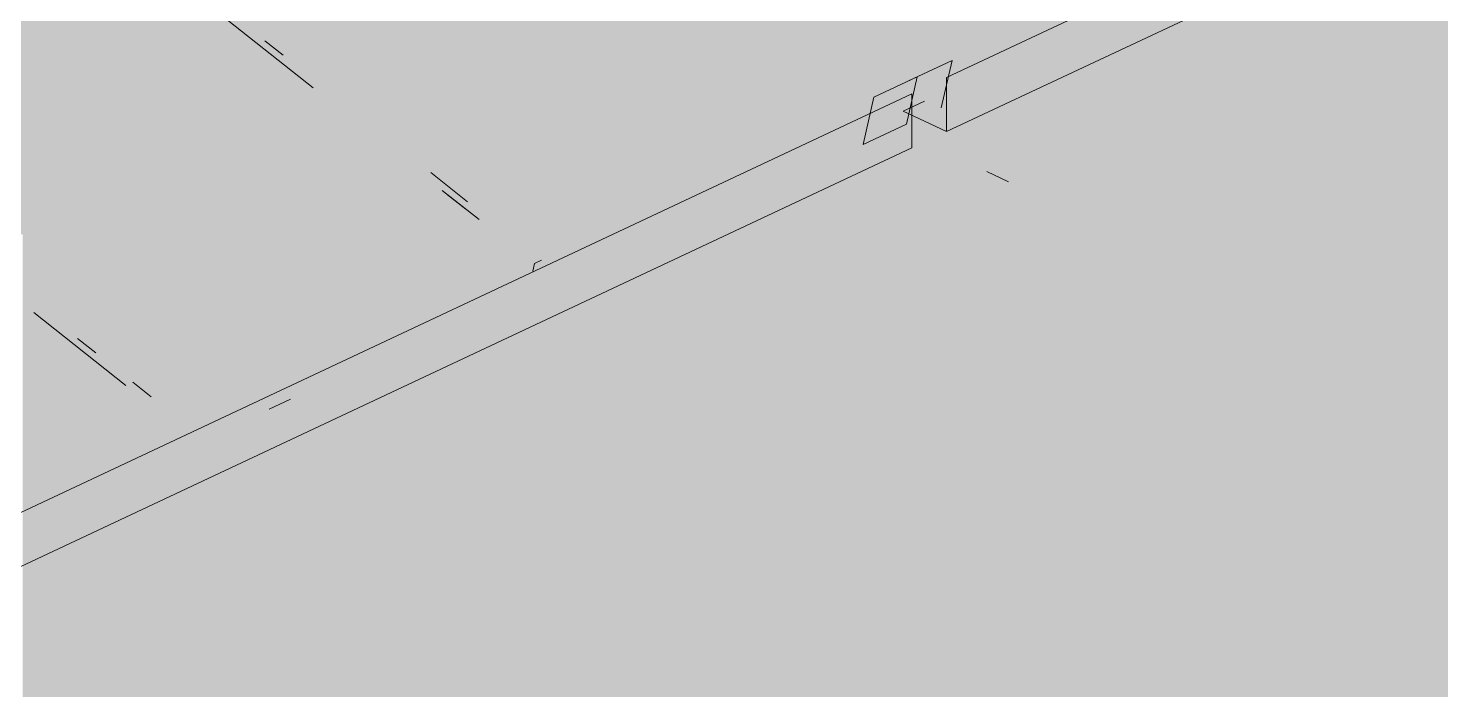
# Paper-space layout '03 3D Building and Roof' of a CAD drawing. Header units: millimetres. Extents: x 5 to 415, y 5 to 292.
# Drawn here: x 269.108 to 271.651, y 86.037 to 87.227 of the extents above; entities that cross this region are included whole.
import ezdxf

# ---------------------------------------------------------------- set-up
doc = ezdxf.new("R2010")
doc.units = ezdxf.units.MM
doc.layers.add('EXISTING', color=7, linetype='Continuous')
doc.layers.add('IMAGES', color=7, linetype='Continuous')

# ---------------------------------------------------------------- blocks, each defined once
blk = doc.blocks.new('SHEET_03')
at = {"layer": 'EXISTING', "color": 250, "lineweight": 9}
for p, q in [((270.7611, 87.1382), (274.5753, 88.9289)), ((270.7611, 87.0407), (271.7628, 87.511)), ((269.4549, 87.2511), (269.6209, 87.1194)), ((269.567, 87.178), (269.5338, 87.2043)), ((270.7709, 87.1687), (270.6928, 87.132)), ((270.7513, 87.0835), (270.7709, 87.1687)), ((270.7084, 87.1393), (270.6304, 87.1027)), ((270.6888, 87.0542), (270.7084, 87.1393)), ((270.7611, 87.0407), (270.7611, 87.1382)), ((266.8844, 85.3182), (270.6986, 87.1089)), ((270.6986, 87.1089), (270.6986, 87.0114)), ((270.6304, 87.1027), (270.6108, 87.0176)), ((270.683, 87.0774), (270.7215, 87.0954)), ((270.683, 87.0774), (270.7611, 87.0407)), ((270.6108, 87.0176), (270.6888, 87.0542)), ((266.8844, 85.2207), (270.6986, 87.0114)), ((269.8989, 86.9146), (269.8325, 86.9673)), ((270.8335, 86.9687), (270.8728, 86.9503)), ((269.8532, 86.9351), (269.9196, 86.8824)), ((269.8958, 86.901), (269.8626, 86.9273)), ((270.0192, 86.8034), (270.0161, 86.7898)), ((270.0317, 86.8092), (270.0192, 86.8034)), ((269.1179, 86.7156), (269.2839, 86.5839)), ((269.23, 86.6425), (269.1968, 86.6688)), ((269.3296, 86.5635), (269.2964, 86.5898)), ((269.5418, 86.5416), (269.5803, 86.5597))]:
    blk.add_line(p, q, dxfattribs=at)
at = {"layer": 'IMAGES', "color": 7}
for points in [[(271.6036, 87.1453), (271.7, 87.1453), (271.6036, 87.4345), (271.7, 87.4345)], [(268.8091, 87.1453), (269.2909, 87.1453), (268.8091, 87.2417), (269.2909, 87.2417)], [(269.2909, 87.1453), (269.3873, 87.1453), (269.2909, 87.2417), (269.3873, 87.2417)], [(269.3873, 87.1453), (269.4836, 87.1453), (269.3873, 87.2417), (269.4836, 87.2417)], [(269.4836, 87.1453), (269.6764, 87.1453), (269.4836, 87.2417), (269.6764, 87.2417)], [(269.6764, 87.1453), (269.7727, 87.1453), (269.6764, 87.2417), (269.7727, 87.2417)], [(269.7727, 87.1453), (270.2545, 87.1453), (269.7727, 87.2417), (270.2545, 87.2417)], [(270.2545, 87.1453), (270.3509, 87.1453), (270.2545, 87.2417), (270.3509, 87.2417)], [(270.3509, 87.1453), (270.4473, 87.1453), (270.3509, 87.2417), (270.4473, 87.2417)], [(270.4473, 87.1453), (270.9291, 87.1453), (270.4473, 87.2417), (270.9291, 87.2417)], [(270.9291, 87.1453), (271.0255, 87.1453), (270.9291, 87.2417), (271.0255, 87.2417)], [(271.0255, 87.1453), (271.6036, 87.1453), (271.0255, 87.2417), (271.6036, 87.2417)], [(268.9055, 87.0489), (269.3873, 87.0489), (268.9055, 87.1453), (269.3873, 87.1453)], [(269.3873, 87.0489), (269.4836, 87.0489), (269.3873, 87.1453), (269.4836, 87.1453)], [(269.4836, 87.0489), (269.58, 87.0489), (269.4836, 87.1453), (269.58, 87.1453)], [(269.58, 87.0489), (269.7727, 87.0489), (269.58, 87.1453), (269.7727, 87.1453)], [(269.7727, 87.0489), (269.8691, 87.0489), (269.7727, 87.1453), (269.8691, 87.1453)], [(269.8691, 87.0489), (269.9655, 87.0489), (269.8691, 87.1453), (269.9655, 87.1453)], [(269.9655, 87.0489), (270.1582, 87.0489), (269.9655, 87.1453), (270.1582, 87.1453)], [(270.1582, 87.0489), (270.4473, 87.0489), (270.1582, 87.1453), (270.4473, 87.1453)], [(270.4473, 87.0489), (270.5436, 87.0489), (270.4473, 87.1453), (270.5436, 87.1453)], [(270.5436, 87.0489), (270.64, 87.0489), (270.5436, 87.1453), (270.64, 87.1453)], [(270.64, 87.0489), (270.7364, 87.0489), (270.64, 87.1453), (270.7364, 87.1453)], [(270.7364, 87.0489), (270.8327, 87.0489), (270.7364, 87.1453), (270.8327, 87.1453)], [(270.8327, 87.0489), (271.6036, 87.0489), (270.8327, 87.1453), (271.6036, 87.1453)], [(271.6036, 87.0489), (271.7, 87.0489), (271.6036, 87.1453), (271.7, 87.1453)], [(269.0018, 86.9525), (269.58, 86.9525), (269.0018, 87.0489), (269.58, 87.0489)], [(269.58, 86.9525), (269.6764, 86.9525), (269.58, 87.0489), (269.6764, 87.0489)], [(269.6764, 86.9525), (269.8691, 86.9525), (269.6764, 87.0489), (269.8691, 87.0489)], [(269.8691, 86.9525), (269.9655, 86.9525), (269.8691, 87.0489), (269.9655, 87.0489)], [(269.9655, 86.9525), (270.0618, 86.9525), (269.9655, 87.0489), (270.0618, 87.0489)], [(270.0618, 86.9525), (270.1582, 86.9525), (270.0618, 87.0489), (270.1582, 87.0489)], [(270.1582, 86.9525), (270.2545, 86.9525), (270.1582, 87.0489), (270.2545, 87.0489)], [(270.2545, 86.9525), (270.5436, 86.9525), (270.2545, 87.0489), (270.5436, 87.0489)], [(270.5436, 86.9525), (273.2418, 86.9525), (270.5436, 87.0489), (273.2418, 87.0489)], [(269.0018, 86.8561), (269.6764, 86.8561), (269.0018, 86.9525), (269.6764, 86.9525)], [(269.6764, 86.8561), (269.7727, 86.8561), (269.6764, 86.9525), (269.7727, 86.9525)], [(269.7727, 86.8561), (269.8691, 86.8561), (269.7727, 86.9525), (269.8691, 86.9525)], [(269.8691, 86.8561), (269.9655, 86.8561), (269.8691, 86.9525), (269.9655, 86.9525)], [(269.9655, 86.8561), (270.0618, 86.8561), (269.9655, 86.9525), (270.0618, 86.9525)], [(270.0618, 86.8561), (270.1582, 86.8561), (270.0618, 86.9525), (270.1582, 86.9525)], [(270.1582, 86.8561), (270.2545, 86.8561), (270.1582, 86.9525), (270.2545, 86.9525)], [(270.2545, 86.8561), (270.4473, 86.8561), (270.2545, 86.9525), (270.4473, 86.9525)], [(270.4473, 86.8561), (273.2418, 86.8561), (270.4473, 86.9525), (273.2418, 86.9525)], [(269.0982, 86.7597), (269.4836, 86.7597), (269.0982, 86.8561), (269.4836, 86.8561)], [(269.4836, 86.7597), (269.58, 86.7597), (269.4836, 86.8561), (269.58, 86.8561)], [(269.58, 86.7597), (269.8691, 86.7597), (269.58, 86.8561), (269.8691, 86.8561)], [(269.8691, 86.7597), (270.1582, 86.7597), (269.8691, 86.8561), (270.1582, 86.8561)], [(270.1582, 86.7597), (270.2545, 86.7597), (270.1582, 86.8561), (270.2545, 86.8561)], [(270.2545, 86.7597), (270.3509, 86.7597), (270.2545, 86.8561), (270.3509, 86.8561)], [(270.3509, 86.7597), (270.4473, 86.7597), (270.3509, 86.8561), (270.4473, 86.8561)], [(270.4473, 86.7597), (270.5436, 86.7597), (270.4473, 86.8561), (270.5436, 86.8561)], [(270.5436, 86.7597), (270.64, 86.7597), (270.5436, 86.8561), (270.64, 86.8561)], [(270.64, 86.7597), (273.0491, 86.7597), (270.64, 86.8561), (273.0491, 86.8561)], [(269.0982, 86.6633), (269.1945, 86.6633), (269.0982, 86.7597), (269.1945, 86.7597)], [(269.1945, 86.6633), (269.2909, 86.6633), (269.1945, 86.7597), (269.2909, 86.7597)], [(269.2909, 86.6633), (269.3873, 86.6633), (269.2909, 86.7597), (269.3873, 86.7597)], [(269.3873, 86.6633), (269.4836, 86.6633), (269.3873, 86.7597), (269.4836, 86.7597)], [(269.4836, 86.6633), (269.58, 86.6633), (269.4836, 86.7597), (269.58, 86.7597)], [(269.58, 86.6633), (269.6764, 86.6633), (269.58, 86.7597), (269.6764, 86.7597)], [(269.6764, 86.6633), (269.7727, 86.6633), (269.6764, 86.7597), (269.7727, 86.7597)], [(269.7727, 86.6633), (269.8691, 86.6633), (269.7727, 86.7597), (269.8691, 86.7597)], [(269.8691, 86.5669), (269.9655, 86.5669), (269.8691, 86.7597), (269.9655, 86.7597)], [(269.9655, 86.6633), (270.0618, 86.6633), (269.9655, 86.7597), (270.0618, 86.7597)], [(270.0618, 86.6633), (270.1582, 86.6633), (270.0618, 86.7597), (270.1582, 86.7597)], [(270.1582, 86.6633), (270.2545, 86.6633), (270.1582, 86.7597), (270.2545, 86.7597)], [(270.2545, 86.6633), (270.3509, 86.6633), (270.2545, 86.7597), (270.3509, 86.7597)], [(270.3509, 86.6633), (270.4473, 86.6633), (270.3509, 86.7597), (270.4473, 86.7597)], [(270.4473, 86.6633), (270.5436, 86.6633), (270.4473, 86.7597), (270.5436, 86.7597)], [(270.5436, 86.6633), (270.64, 86.6633), (270.5436, 86.7597), (270.64, 86.7597)], [(270.64, 86.6633), (270.7364, 86.6633), (270.64, 86.7597), (270.7364, 86.7597)], [(270.7364, 86.6633), (272.8564, 86.6633), (270.7364, 86.7597), (272.8564, 86.7597)], [(269.0982, 86.5669), (269.1945, 86.5669), (269.0982, 86.6633), (269.1945, 86.6633)], [(269.1945, 86.5669), (269.2909, 86.5669), (269.1945, 86.6633), (269.2909, 86.6633)], [(269.2909, 86.5669), (269.3873, 86.5669), (269.2909, 86.6633), (269.3873, 86.6633)], [(269.3873, 86.5669), (269.4836, 86.5669), (269.3873, 86.6633), (269.4836, 86.6633)], [(269.4836, 86.5669), (269.58, 86.5669), (269.4836, 86.6633), (269.58, 86.6633)], [(269.58, 86.5669), (269.6764, 86.5669), (269.58, 86.6633), (269.6764, 86.6633)], [(269.6764, 86.5669), (269.7727, 86.5669), (269.6764, 86.6633), (269.7727, 86.6633)], [(269.7727, 86.5669), (269.8691, 86.5669), (269.7727, 86.6633), (269.8691, 86.6633)], [(269.9655, 86.5669), (270.0618, 86.5669), (269.9655, 86.6633), (270.0618, 86.6633)], [(270.0618, 86.5669), (270.2545, 86.5669), (270.0618, 86.6633), (270.2545, 86.6633)], [(270.2545, 86.5669), (270.3509, 86.5669), (270.2545, 86.6633), (270.3509, 86.6633)], [(270.3509, 86.5669), (270.4473, 86.5669), (270.3509, 86.6633), (270.4473, 86.6633)], [(270.4473, 86.5669), (270.5436, 86.5669), (270.4473, 86.6633), (270.5436, 86.6633)], [(270.5436, 86.5669), (270.7364, 86.5669), (270.5436, 86.6633), (270.7364, 86.6633)], [(270.7364, 86.5669), (270.8327, 86.5669), (270.7364, 86.6633), (270.8327, 86.6633)], [(270.8327, 86.5669), (270.9291, 86.5669), (270.8327, 86.6633), (270.9291, 86.6633)], [(270.9291, 86.5669), (271.0255, 86.5669), (270.9291, 86.6633), (271.0255, 86.6633)], [(271.0255, 86.5669), (272.6636, 86.5669), (271.0255, 86.6633), (272.6636, 86.6633)], [(269.0982, 86.4705), (269.1945, 86.4705), (269.0982, 86.5669), (269.1945, 86.5669)], [(269.1945, 86.4705), (269.2909, 86.4705), (269.1945, 86.5669), (269.2909, 86.5669)], [(269.2909, 86.4705), (269.3873, 86.4705), (269.2909, 86.5669), (269.3873, 86.5669)], [(269.3873, 86.4705), (269.4836, 86.4705), (269.3873, 86.5669), (269.4836, 86.5669)], [(269.4836, 86.4705), (269.58, 86.4705), (269.4836, 86.5669), (269.58, 86.5669)], [(269.58, 86.4705), (269.7727, 86.4705), (269.58, 86.5669), (269.7727, 86.5669)], [(269.7727, 86.4705), (269.8691, 86.4705), (269.7727, 86.5669), (269.8691, 86.5669)], [(269.8691, 86.4705), (269.9655, 86.4705), (269.8691, 86.5669), (269.9655, 86.5669)], [(269.9655, 86.4705), (270.0618, 86.4705), (269.9655, 86.5669), (270.0618, 86.5669)], [(270.0618, 86.4705), (270.2545, 86.4705), (270.0618, 86.5669), (270.2545, 86.5669)], [(270.2545, 86.4705), (270.7364, 86.4705), (270.2545, 86.5669), (270.7364, 86.5669)], [(270.7364, 86.4705), (270.9291, 86.4705), (270.7364, 86.5669), (270.9291, 86.5669)], [(270.9291, 86.4705), (271.0255, 86.4705), (270.9291, 86.5669), (271.0255, 86.5669)], [(271.0255, 86.4705), (271.1218, 86.4705), (271.0255, 86.5669), (271.1218, 86.5669)], [(271.1218, 86.4705), (271.2182, 86.4705), (271.1218, 86.5669), (271.2182, 86.5669)], [(271.2182, 86.4705), (272.4709, 86.4705), (271.2182, 86.5669), (272.4709, 86.5669)], [(269.0982, 86.3741), (269.2909, 86.3741), (269.0982, 86.4705), (269.2909, 86.4705)], [(269.2909, 86.3741), (269.3873, 86.3741), (269.2909, 86.4705), (269.3873, 86.4705)], [(269.3873, 86.3741), (269.4836, 86.3741), (269.3873, 86.4705), (269.4836, 86.4705)], [(269.4836, 86.3741), (269.58, 86.3741), (269.4836, 86.4705), (269.58, 86.4705)], [(269.58, 86.3741), (269.6764, 86.3741), (269.58, 86.4705), (269.6764, 86.4705)], [(269.6764, 86.3741), (269.7727, 86.3741), (269.6764, 86.4705), (269.7727, 86.4705)], [(269.7727, 86.3741), (269.9655, 86.3741), (269.7727, 86.4705), (269.9655, 86.4705)], [(269.9655, 86.3741), (271.0255, 86.3741), (269.9655, 86.4705), (271.0255, 86.4705)], [(271.0255, 86.3741), (271.1218, 86.3741), (271.0255, 86.4705), (271.1218, 86.4705)], [(271.1218, 86.3741), (271.2182, 86.3741), (271.1218, 86.4705), (271.2182, 86.4705)], [(271.2182, 86.3741), (271.3145, 86.3741), (271.2182, 86.4705), (271.3145, 86.4705)], [(271.3145, 86.3741), (271.4109, 86.3741), (271.3145, 86.4705), (271.4109, 86.4705)], [(271.4109, 86.3741), (271.5073, 86.3741), (271.4109, 86.4705), (271.5073, 86.4705)], [(271.5073, 86.3741), (272.2782, 86.3741), (271.5073, 86.4705), (272.2782, 86.4705)], [(269.0982, 86.1813), (269.1945, 86.1813), (269.0982, 86.3741), (269.1945, 86.3741)], [(269.1945, 86.2777), (269.2909, 86.2777), (269.1945, 86.3741), (269.2909, 86.3741)], [(269.2909, 86.2777), (269.3873, 86.2777), (269.2909, 86.3741), (269.3873, 86.3741)], [(269.3873, 86.2777), (269.4836, 86.2777), (269.3873, 86.3741), (269.4836, 86.3741)], [(269.4836, 86.2777), (269.58, 86.2777), (269.4836, 86.3741), (269.58, 86.3741)], [(269.58, 86.2777), (269.6764, 86.2777), (269.58, 86.3741), (269.6764, 86.3741)], [(269.6764, 86.2777), (269.7727, 86.2777), (269.6764, 86.3741), (269.7727, 86.3741)], [(269.7727, 86.2777), (271.1218, 86.2777), (269.7727, 86.3741), (271.1218, 86.3741)], [(271.1218, 86.2777), (271.2182, 86.2777), (271.1218, 86.3741), (271.2182, 86.3741)], [(271.2182, 86.2777), (271.4109, 86.2777), (271.2182, 86.3741), (271.4109, 86.3741)], [(271.4109, 86.2777), (271.5073, 86.2777), (271.4109, 86.3741), (271.5073, 86.3741)], [(271.5073, 86.2777), (271.6036, 86.2777), (271.5073, 86.3741), (271.6036, 86.3741)], [(271.6036, 86.2777), (271.9891, 86.2777), (271.6036, 86.3741), (271.9891, 86.3741)], [(269.1945, 86.1813), (269.2909, 86.1813), (269.1945, 86.2777), (269.2909, 86.2777)], [(269.2909, 86.1813), (269.3873, 86.1813), (269.2909, 86.2777), (269.3873, 86.2777)], [(269.3873, 86.1813), (269.4836, 86.1813), (269.3873, 86.2777), (269.4836, 86.2777)], [(269.4836, 86.1813), (269.58, 86.1813), (269.4836, 86.2777), (269.58, 86.2777)], [(269.58, 86.1813), (271.4109, 86.1813), (269.58, 86.2777), (271.4109, 86.2777)], [(271.4109, 86.1813), (271.6036, 86.1813), (271.4109, 86.2777), (271.6036, 86.2777)], [(271.6036, 86.1813), (271.7, 86.1813), (271.6036, 86.2777), (271.7, 86.2777)], [(269.0982, 86.0849), (269.1945, 86.0849), (269.0982, 86.1813), (269.1945, 86.1813)], [(269.1945, 86.0849), (269.3873, 86.0849), (269.1945, 86.1813), (269.3873, 86.1813)], [(269.3873, 86.0849), (271.6036, 86.0849), (269.3873, 86.1813), (271.6036, 86.1813)], [(271.6036, 86.0849), (271.9891, 86.0849), (271.6036, 86.1813), (271.9891, 86.1813)], [(269.0982, 85.9885), (276.1327, 85.9885), (269.0982, 86.0849), (276.1327, 86.0849)]]:
    blk.add_solid(points, dxfattribs=at)

psp = doc.layouts.new('03 3D Building and Roof')

# ---------------------------------------------------------------- block references
psp.add_blockref('SHEET_03', (0, 0))

doc.saveas('drawing.dxf')
